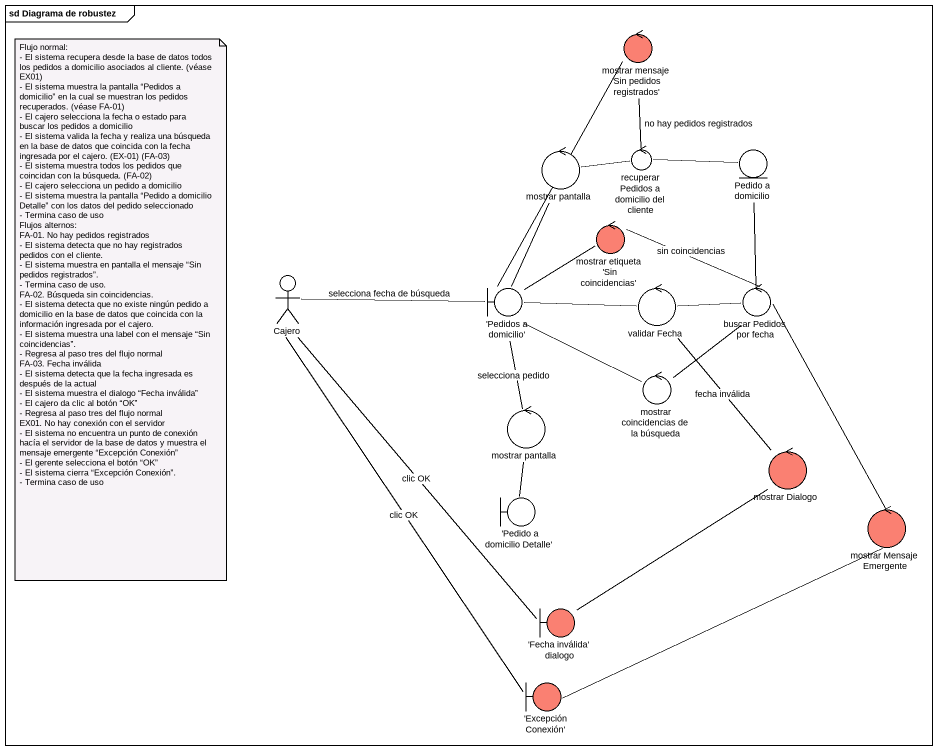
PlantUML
@startuml
mainframe sd Diagrama de robustez
control "mostrar mensaje 'Sin pedidos registrados'" as mostrar_mensaje_Sin_pedidos #FA8072
control "mostrar pantalla" as mostrar_pantalla
control "recuperar Pedidos a domicilio del cliente" as recuperar_Pedidos_a
entity "Pedido a domicilio" as Pedido_a_domicilio
control "mostrar etiqueta 'Sin coincidencias'" as mostrar_etiqueta_Sin #FA8072
actor Cajero
boundary "'Pedidos a domicilio'" as Pedidos_a_domicilio
control "validar Fecha" as validar_Fecha
control "buscar Pedidos por fecha" as buscar_Pedidos_por_fecha
control "mostrar coincidencias de la búsqueda" as mostrar_coincidencias_de_la
control "mostrar pantalla" as mostrar_pantalla_2
control "mostrar Dialogo" as mostrar_Dialogo #FA8072
boundary "'Pedido a domicilio Detalle'" as Pedido_a_domicilio_Detalle
control "mostrar Mensaje Emergente" as mostrar_Mensaje_Emergente #FA8072
boundary "'Fecha inválida' dialogo" as Fecha_inválida_dialogo #FA8072
boundary "'Excepción Conexión'" as Excepción_Conexión #FA8072
mostrar_mensaje_Sin_pedidos -- Pedidos_a_domicilio
mostrar_pantalla -- Pedidos_a_domicilio
recuperar_Pedidos_a -up- mostrar_mensaje_Sin_pedidos : no hay pedidos registrados
recuperar_Pedidos_a -left- mostrar_pantalla
Pedido_a_domicilio -left- recuperar_Pedidos_a
mostrar_etiqueta_Sin -left- Pedidos_a_domicilio
mostrar_etiqueta_Sin -right- buscar_Pedidos_por_fecha : sin coincidencias
Pedidos_a_domicilio -left- Cajero : selecciona fecha de búsqueda
Pedidos_a_domicilio -right- validar_Fecha
Pedidos_a_domicilio -- mostrar_pantalla_2 : selecciona pedido
validar_Fecha -right- buscar_Pedidos_por_fecha
validar_Fecha -- mostrar_Dialogo : fecha inválida
buscar_Pedidos_por_fecha -up- Pedido_a_domicilio
buscar_Pedidos_por_fecha -- mostrar_coincidencias_de_la
buscar_Pedidos_por_fecha -- mostrar_Mensaje_Emergente
mostrar_coincidencias_de_la -up- Pedidos_a_domicilio
mostrar_pantalla_2 -- Pedido_a_domicilio_Detalle
mostrar_Dialogo -- Fecha_inválida_dialogo
mostrar_Mensaje_Emergente -left- Excepción_Conexión
Fecha_inválida_dialogo -up- Cajero : clic OK
Excepción_Conexión -up- Cajero : clic OK
note as N1
  Flujo normal:
  - El sistema recupera desde la base de datos todos los pedidos a domicilio asociados al cliente. (véase EX01)
  - El sistema muestra la pantalla “Pedidos a domicilio” en la cual se muestran los pedidos recuperados. (véase FA-01)
  - El cajero selecciona la fecha o estado para buscar los pedidos a domicilio
  - El sistema valida la fecha y realiza una búsqueda en la base de datos que coincida con la fecha ingresada por el cajero. (EX-01) (FA-03)
  - El sistema muestra todos los pedidos que coincidan con la búsqueda. (FA-02)
  - El cajero selecciona un pedido a domicilio
  - El sistema muestra la pantalla “Pedido a domicilio Detalle” con los datos del pedido seleccionado
  - Termina caso de uso
  Flujos alternos:
  FA-01. No hay pedidos registrados
  - El sistema detecta que no hay registrados pedidos con el cliente.
  - El sistema muestra en pantalla el mensaje “Sin pedidos registrados”.
  - Termina caso de uso.
  FA-02. Búsqueda sin coincidencias.
  - El sistema detecta que no existe ningún pedido a domicilio en la base de datos que coincida con la información ingresada por el cajero.
  - El sistema muestra una label con el mensaje “Sin coincidencias”.
  - Regresa al paso tres del flujo normal
  FA-03. Fecha inválida
  - El sistema detecta que la fecha ingresada es después de la actual
  - El sistema muestra el dialogo “Fecha inválida”
  - El cajero da clic al botón “OK”
  - Regresa al paso tres del flujo normal
  EX01. No hay conexión con el servidor
  - El sistema no encuentra un punto de conexión hacía el servidor de la base de datos y muestra el mensaje emergente “Excepción Conexión”
  - El gerente selecciona el botón “OK”
  - El sistema cierra “Excepción Conexión”.
  - Termina caso de uso
end note
@enduml
